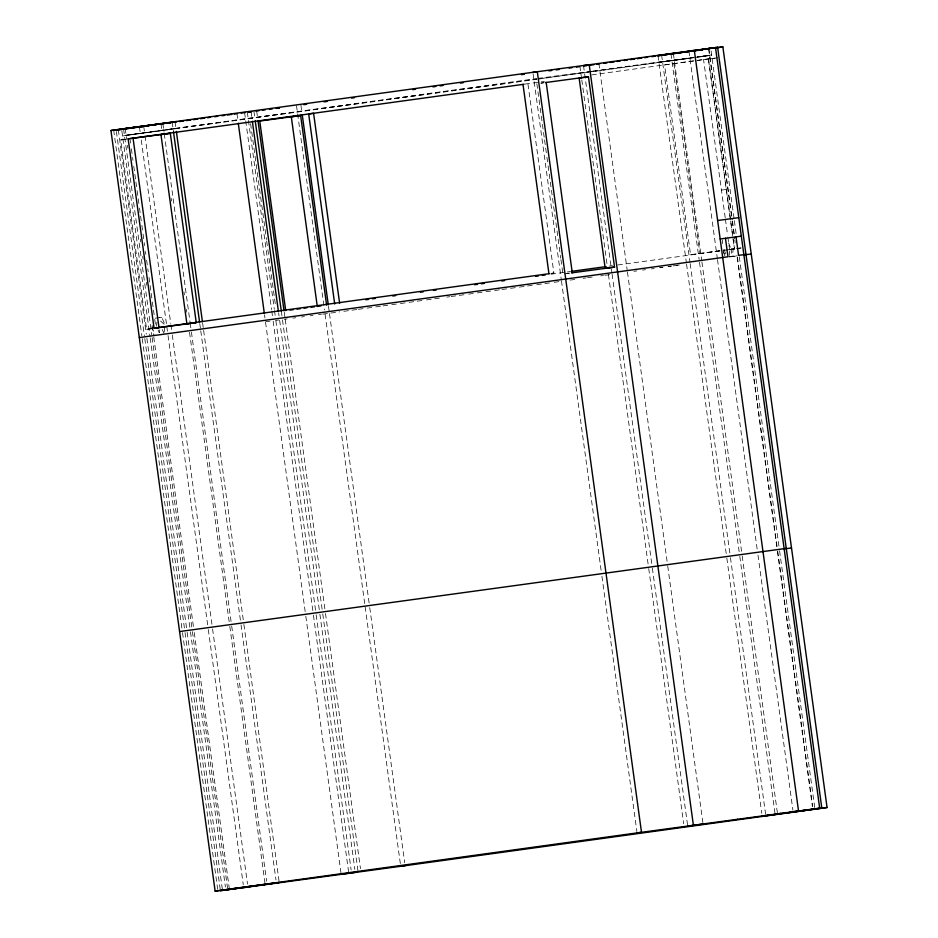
<?xml version="1.0" encoding="UTF-8"?>
<svg xmlns="http://www.w3.org/2000/svg" width="938" height="938" viewBox="0 0 938 938"><rect width="100%" height="100%" fill="white"/><g stroke="black" fill="none" stroke-linecap="round" stroke-linejoin="round"><path stroke-width="0.7" stroke-dasharray="4.69 3.52" d="M156.447 326.178L156.974 322.027M159.425 332.591L159.777 329.824M164.185 331.935L164.713 327.796M722.26 243.646L722.729 239.929M729.236 255.359L730.303 247.069L728.134 241.922M699.302 56.667L711.649 54.896L696.957 56.831M729.272 256.731L736.67 255.734M692.572 57.605L658.898 62.26L692.432 57.781M725.203 217.663L703.535 59.469L708.46 58.813L734.501 248.91L729.576 249.567L727.782 236.517M729.928 256.672L732.578 256.309M175.054 121.893L175.969 128.541L126.114 135.201L536.653 78.593M175.969 128.541L122.538 135.987L536.864 79.308M591.409 71.241L538.072 78.405M592.804 71.054L695.527 57.03M538.318 79.109L693.557 57.699L538.271 78.886M709.515 55.494L695.011 57.499L709.515 55.494L698.13 57.019M524.963 84.092L544.415 81.442M591.749 74.888L708.46 58.813M152.355 328.546L146.598 329.32L120.662 139.973L128.658 138.871M715.073 58.144L708.413 59.071L734.419 248.887L728.685 249.707M540.851 83.154L543.524 82.79M721.428 190.121L727.841 189.23M155.122 318.216L161.817 317.302L165.065 325.029L159.061 319.729M159.437 317.63L161.817 317.302M550.958 273.439L553.866 273.04L527.93 83.74L525.468 84.068M146.598 329.32L151.933 328.581M717.746 57.781L664.561 64.921L690.567 254.749L719.704 250.809M551.005 274.189L570.445 271.528M609.079 266.181L612.549 265.724M617.79 264.985L727.243 249.907M737.08 248.523L741.079 247.972M566.927 273.486L569.589 273.122M729.483 256.977L736.975 255.922L729.6 256.871M343.871 311.31L356.921 309.505M358.375 309.306L365.621 308.309M367.075 308.11L374.321 307.113M375.775 306.914L381.578 306.105M383.032 305.905L390.278 304.909M391.732 304.709L398.978 303.713M400.432 303.513L407.69 302.505M409.132 302.306L425.09 300.113M426.544 299.914L441.048 297.909M446.851 297.112L449.748 296.713M451.201 296.502L467.159 294.309M468.601 294.11L475.859 293.102M477.313 292.902L484.559 291.906M486.013 291.706L493.259 290.71M494.713 290.51L500.517 289.701M501.971 289.502L509.217 288.505M510.671 288.306L517.917 287.309M519.371 287.11L535.328 284.906M536.782 284.706L552.728 282.502M554.182 282.303L561.44 281.306M570.14 280.099L577.386 279.102M583.19 278.305L586.098 277.906M587.54 277.707L594.798 276.698M600.601 275.901L603.497 275.502M604.951 275.303L612.197 274.306M633.959 271.305L636.855 270.906M642.659 270.097L645.567 269.698M651.359 268.901L654.267 268.502M660.071 267.705L662.967 267.295M668.771 266.498L671.667 266.099M673.121 265.9L680.367 264.903M126.114 135.201L536.817 79.085M541.085 83.142L543.899 82.767M120.662 139.973L126.419 139.199M729.6 249.496L735.263 248.734M736.67 248.547L740.914 247.984M551.403 273.368L553.866 273.04M690.567 254.749L724.511 250.212M725.93 250.024L734.501 248.91M564.336 273.849L569.976 273.099M728.674 256.684L737.198 255.546M659.637 267.623L662.439 267.248M668.055 266.498L670.869 266.122M676.486 265.372L679.288 264.997M265.653 321.757L269.956 321.183M275.69 320.421L278.563 320.034M284.296 319.272L287.169 318.885M292.902 318.123L295.775 317.736M301.508 316.974L304.381 316.587M310.115 315.825L312.975 315.438M318.533 314.699L321.347 314.324M322.754 314.136L339.638 311.873M162.157 329.496L164.009 333.318M723.292 252.076L724.922 255.945M158.065 330.035L159.155 332.615M151.686 326.834L154.934 334.549M711.098 50.91L734.161 219.269M734.36 220.711L736.342 235.133M739.296 256.766L779.372 549.316M779.572 550.77L814.923 808.861M708.823 48.483L732.25 219.504M732.449 220.946L734.817 238.24M737.397 257L777.461 549.551M777.661 550.993L812.625 806.188M708.612 48.846L732.015 219.68M732.203 221.133L734.595 238.522M734.794 239.976L735.193 242.872M737.174 257.375L776.852 547.018M777.45 551.368L812.402 806.551M725.402 219.117L727.583 235.063M688.938 51.133L717.3 258.208M717.5 259.65L757.177 549.305M757.974 555.108L792.927 810.291M673.355 53.489L701.718 260.553M701.917 262.007L741.595 551.661M742.193 556.011L777.344 812.636M673.894 63.643L699.9 253.459M670.951 53.841L699.127 259.463M699.514 262.359L739.191 552.013M739.789 556.351L774.94 812.988M661.618 55.119L689.981 262.206M690.18 263.648L730.057 554.745M730.456 557.641L765.607 814.278M657.995 55.612L686.358 262.675M686.557 264.141L726.434 555.226M726.833 558.122L761.785 813.316M598.878 63.444L627.241 270.507M627.44 271.961L667.317 563.058M667.715 565.954L702.867 822.591M583.506 65.554L611.881 272.63M612.08 274.084L651.945 565.18M652.344 568.076L687.507 824.713M579.883 66.047L581.583 78.464M581.783 79.906L607.062 264.469M608.445 274.576L648.322 565.661M648.721 568.557L683.673 823.752M536.853 83.705L544.357 138.496M544.556 139.938L546.725 155.802M546.924 157.244L547.909 164.455M548.109 165.897L560.748 258.173M560.947 259.615L562.929 274.037M533.077 73.656L561.264 279.407M561.463 280.849L601.528 573.388M601.926 576.295L636.89 831.478M300.91 105.079L301.825 111.728M328.488 306.386L329.285 312.155M329.484 313.597L369.549 606.147M369.748 607.59L404.712 862.772M296.502 105.701L324.478 309.892M325.076 314.23L364.741 603.873M365.14 606.769L400.503 864.859M256.66 110.989L257.575 117.637M284.237 312.295L285.035 318.064M285.234 319.518L324.911 609.161M325.498 613.499L360.462 868.694M253.928 111.352L254.843 118M281.306 311.228L282.291 318.428M282.49 319.881L322.168 609.524M322.766 613.874L357.917 870.511M251.067 111.739L251.97 118.387M278.645 313.046L279.032 315.93M279.63 320.268L319.706 612.807M319.905 614.249L354.857 869.444M250.61 123.734L266.474 239.53M266.673 240.984L267.658 248.218M267.858 249.66L268.854 256.906M269.054 258.349L275.596 306.116M247.327 112.279L274.306 309.212M274.506 310.666L275.303 316.458M275.901 320.808L315.578 610.45M316.165 614.789L351.129 869.972M244.595 112.642L271.574 309.587M271.774 311.029L272.759 318.275M273.157 321.171L312.835 610.814M313.433 615.152L348.584 871.789M236.974 113.674L237.877 120.322M264.551 314.992L264.938 317.876M265.536 322.203L305.213 611.846M305.811 616.196L340.963 872.832M202.631 323.2L203.218 327.526M203.616 330.422L243.692 622.961M243.892 624.403L279.043 881.04M172.193 122.268L173.495 131.801M199.771 323.587L200.556 329.355M200.755 330.797L240.632 621.894M241.031 624.79L275.983 879.973M162.86 123.558L164.044 132.246M164.244 133.7L190.027 321.957M190.226 323.399L190.824 327.749M191.422 332.087L231.299 623.184M231.698 626.08L266.65 881.263M160.961 123.839L161.875 130.488M171.15 198.258L171.548 201.142M183.989 291.976L184.387 294.86M186.369 309.282L186.756 312.166M189.523 332.369L229.2 622.011M229.798 626.35L264.95 882.986M143.737 126.419L144.64 133.067M145.038 135.951L170.716 323.399M170.915 324.841L171.701 330.61M172.299 334.948L212.375 627.487M212.574 628.941L247.526 884.124M139.469 127.005L140.466 134.251M141.263 140.043L167.445 331.196M168.043 335.534L207.908 626.631M208.306 629.527L243.27 884.71M130.194 140.125L130.581 143.022M131.379 148.802L132.364 156.025M132.563 157.478L132.962 160.363M133.747 166.143L135.729 180.6M135.928 182.042L136.925 189.277M137.124 190.719L139.293 206.618M139.492 208.06L141.673 223.959M141.873 225.401L142.857 232.636M143.057 234.078L144.053 241.301M144.241 242.754L144.64 245.639M145.437 251.419L145.836 254.315M146.621 260.096L147.618 267.318M147.805 268.772L148.204 271.657M149.001 277.437L150.983 291.894M151.17 293.336L152.167 300.57M152.366 302.013L154.547 317.912M154.735 319.354L155.532 325.134M125.2 128.553L126.7 139.528M127.498 145.296L127.885 148.181M140.337 239.026L140.723 241.91M142.705 256.32L143.104 259.205M146.258 282.279L146.656 285.164M152.191 325.533L153.562 335.628M153.762 337.082L193.838 629.621M194.236 632.517L229.388 889.154M123.582 129.116L151.745 334.749M152.144 337.645L192.02 628.73M192.419 631.626L227.571 888.263M121.811 130.675L149.986 336.425M150.186 337.868L190.262 630.406M190.461 631.86L225.413 887.043M118.317 129.831L146.293 334.022M146.879 338.36L186.556 628.003M187.154 632.353L222.306 888.99M116.394 131.531L144.37 335.71M144.769 338.606L184.845 631.157M185.032 632.599L220.196 889.236M113.686 130.136L141.849 335.757M142.248 338.665L182.124 629.75M182.523 632.646L217.675 889.283M731.886 248.676L731.3 253.26L732.555 254.444L733.141 249.848L731.886 248.676M724.042 249.59L723.198 250.985L725.109 255.488L725.942 254.104L724.042 249.59"/><path stroke-width="1.41" d="M117.485 129.89L134.193 127.545M121.623 129.338L125.235 128.811M707.193 48.776L710.734 48.26L708.823 48.483M802.576 810.62L821.794 807.911L717.605 47.31L698.388 50.019M229.423 889.412L225.812 889.939L227.77 889.716M811.382 809.377L814.923 808.861L813.023 809.084M238.381 888.145L220.395 890.69L247.925 887.02M130.921 127.99L147.887 125.645M684.939 51.883L702.89 49.409M233.785 888.778L252.076 886.246M789.128 812.496L808.404 809.834M110.942 130.499L537.31 71.698L641.498 832.299L215.13 891.1L110.942 130.499L162.86 123.558M610.661 61.802L633.431 58.684M144.194 126.138L175.054 121.893L125.2 128.553M583.506 65.554L612.186 61.603M200.38 118.716L204.648 118.129M207.497 117.742L210.558 117.309M214.614 116.758L217.675 116.335M221.943 115.749L224.674 115.374M227.406 114.999L231.733 114.413M234.242 114.061L237.443 113.627M241.195 113.099L245.428 112.513M248.242 112.126L251.067 111.739M667.774 54.263L657.995 55.612L661.618 55.119M670.564 53.876L689.606 51.262M303.818 104.669L306.714 104.27M324.126 101.879L327.034 101.468M351.609 98.103L354.599 97.669M412.638 89.661L415.534 89.262M432.946 86.871L435.842 86.46M440.074 85.897L442.982 85.499M460.382 83.107L463.407 82.661M521.446 74.653L524.354 74.254M548.847 70.901L551.743 70.502M556.093 69.904L559.165 69.459M569.143 68.099L572.227 67.653M576.401 67.102L579.485 66.657M583.647 66.106L586.731 65.648M589.639 65.25L593.989 64.652M596.697 64.3L599.792 63.854M603.955 63.303L607.05 62.858M609.946 62.447L614.308 61.849M617.005 61.498L620.1 61.052M624.251 60.501L627.358 60.055M630.266 59.645L634.616 59.047M637.301 58.695L641.651 58.097M644.558 57.699L647.677 57.253M651.804 56.702L654.923 56.245M657.608 55.905L662.181 55.248M664.854 54.896L667.985 54.451M672.112 53.9L676.462 53.302M678.139 53.044L682.489 52.446M685.162 52.106L689.512 51.496M692.408 51.098L702.808 49.644M705.47 49.304L709.82 48.706M712.716 48.295L722.87 46.9L827.058 807.501L400.69 866.302M133.055 138.203L158.979 327.503L154.055 328.159L128.131 138.859L524.084 84.244M170.306 133.302L160.961 134.591L186.908 323.927L196.241 322.637L170.306 133.302L128.131 138.859M326.612 305.155L300.641 115.538L291.308 116.828L317.279 306.445M588.466 76.764L579.133 78.053L605.198 268.385L614.542 267.107L588.466 76.764L545.306 82.579M154.055 328.159L549.504 273.638M365.75 299.761L368.657 299.363M372.445 298.823L375.352 298.413M392.764 296.021L395.672 295.611M420.353 292.21L423.249 291.812M433.415 290.405L436.322 290.006M474.64 284.742L477.536 284.343M481.323 283.804L484.231 283.405M501.654 281.001L504.55 280.603M535.61 276.335L538.518 275.936M542.293 275.397L545.201 274.986M571.336 271.387L606.171 266.58M139.305 337.574L727.994 256.766L725.461 238.275M179.58 631.567L786.243 548.378M248.394 886.738L267.049 884.159M637.09 832.921L737.62 819.284M265.149 884.44L279.243 882.494L215.13 891.1M687.706 826.167L703.066 824.045M341.162 874.286L355.256 872.34M777.543 814.09L762.184 816.212L827.058 807.501M304.569 879.316L405.11 865.68M673.074 53.29L694.331 50.394L798.531 810.995L777.262 813.891M653.938 55.893L676.744 52.774M633.162 58.731L655.967 55.6M179.451 121.565L183.672 120.99M186.498 120.603L190.719 120.029M193.345 119.677L197.766 119.056M139.469 127.005L143.537 126.454M145.085 126.231L149.142 125.68M153.011 125.176L155.907 124.766M159.835 124.25L164.138 123.652M166.765 123.3L170.915 122.737M173.694 122.362L176.661 121.94M737.35 819.331L780.932 813.375M261.256 885.226L304.78 879.281M243.669 887.606L264.153 884.827M688.938 51.133L717.605 47.31M532.89 72.32L589.216 64.757L693.405 825.358M663.049 54.932L688.68 51.508M691.142 51.144L702.914 49.608M705.564 49.21L709.89 48.635M712.774 48.248L722.87 46.9M262.37 110.227L265.231 109.84M269.511 109.265L272.372 108.89M276.651 108.316L279.501 107.94M248.781 112.079L251.665 111.692M256.015 111.118L258.9 110.731M276.253 108.409L279.149 108.022M118.317 129.831L122.55 129.268M125.012 128.916L129.596 128.33M132.211 127.955L143.737 126.419M258.876 121.154L300.641 115.538M717.64 220.5L738.792 217.675M720.173 238.979L741.325 236.153M157.373 327.831L196.241 322.637M289.948 310.056L293.313 309.646M297.006 309.106L300.359 308.696M304.053 308.168L306.867 307.793M311.099 307.23L314.464 306.82M318.158 306.28L320.972 305.905M571.383 272.911L614.542 267.107M745.464 254.749L751.232 253.975M785.739 548.742L791.508 547.968M793.126 811.745L821.794 807.911M745.98 254.397L738.569 255.347L736.037 236.868M715.495 47.568L819.683 808.169M546.186 82.415L572.262 272.747M523.005 84.397L548.941 273.697M339.626 303.361L313.585 113.275L308.661 113.932L334.702 304.029M302.224 114.6L328.3 304.944M259.744 121.002L285.715 310.619M257.973 120.521L284.05 310.853M255.23 120.885L281.306 311.228M252.369 121.272L278.445 311.604M238.275 123.206L264.352 313.55M176.356 131.426L202.432 321.757M173.495 131.801L199.571 322.144"/></g></svg>
